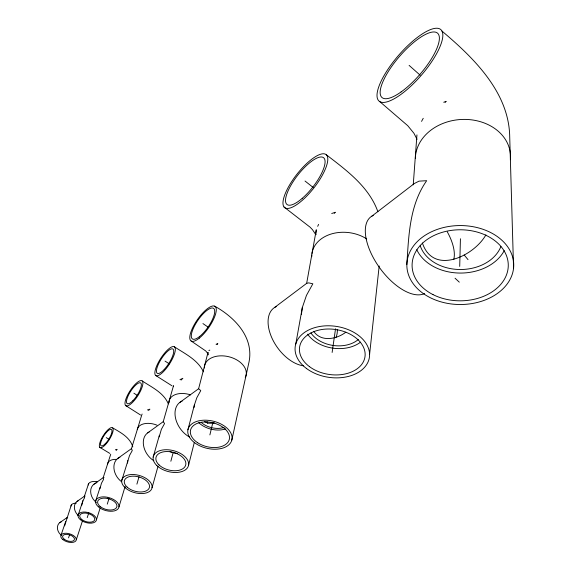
<?xml version="1.0" encoding="UTF-8"?>
<svg xmlns="http://www.w3.org/2000/svg" width="571" height="571" viewBox="0 0 571 571"><rect width="100%" height="100%" fill="white"/><g stroke="black" fill="none" stroke-linecap="round" stroke-linejoin="round"><path stroke-width="0.86" d="M459.712 266.4L460.426 238.764M141.494 415.824L131.487 448.613L132.279 450.533L129.546 455.472L121.723 480.596M406.845 264.63C408.715 235.873 409.4 205.225 426.68 180.7L419 181.15L414.396 183.491L371.921 216.102M413.24 184.833L416.944 134.884M315.777 234.66L316.284 229.77L306.663 283.352L274.508 307.541M369.601 354.313L379.18 265.979M64.616 525.862L71.304 505.014M81.717 505.371L82.923 500.746L84.601 497.726L84.415 496.249L85.129 496.099M99.954 488.719L101.452 483.23L103.579 479.39L103.194 477.67L110.731 454.231M127.547 463.067L127.833 460.597M159.181 436.915L161.379 429.306L164.562 423.561L163.249 421.662L173.191 386.803M194.054 407.487L194.347 405.103L196.838 397.709L200.771 390.593L198.615 388.737L208.022 352.357L208.051 354.648M301.424 314.271L302.33 307.512L306.463 295.378L312.851 283.794L308.683 282.873L306.663 283.352M332.129 352.457L335.534 328.775M295.785 343.956L302.33 307.512M231.833 440.048A22.555 13.932 13.4 0 0 201.92 420.335A22.555 13.932 13.4 0 0 196.017 443.731A22.555 13.932 13.4 0 0 231.833 440.048L249.063 361.793C253.945 337.118 234.581 317.198 214.682 306.17M209.878 434.916L212.89 422.369M188.523 465.372L194.347 442.311M187.916 429.777L194.347 405.103M170.85 461.24L173.277 452.182M152.064 487.684L157.996 466.343M153.171 457.107L159.38 435.273M136.897 484.144L139.031 476.806M118.975 506.855L125.135 486.385M107.269 504.122L108.811 499.175M96.435 519.788L100.196 507.89M95.564 501.388L100.132 487.191M87.227 517.64L88.776 512.879M76.314 539.702L82.602 520.488M78.027 515.492L82.923 500.746M84.237 496.799L88.584 483.701M68.534 537.882L69.648 534.549M61.083 535.027L65.679 521.537M66.836 518.14L67.678 517.44M142.115 414.039L141.629 415.331M317.669 226.337L318.618 224.403M421.562 121.38L423.232 118.297M485.914 234.867C473.909 256.158 433.211 275.75 422.404 243.003M181.064 380.108L182.856 378.316L179.972 379.615M334.235 213.39L335.363 212.255L331.708 213.511M445.109 102.43L446.201 101.331L443.717 102.252M148.546 410.492L149.916 409.157L147.446 409.949M216.93 344.606L217.865 343.671L216.059 344.213M180.072 402.241L198.615 388.737M147.711 432.861L163.249 421.662M117.947 458.313L131.487 448.613M93.972 484.179L103.194 477.67L104.015 477.549M77.085 501.381L84.415 496.249M59.791 522.615L67.035 517.619M345.805 332.222C336.712 339.238 321.102 342.322 313.722 331.344M208.879 350.487L209.814 350.116M214.425 422.797L212.826 423.261L208.358 423.204L204.518 421.691M99.704 447.279L109.775 453.395M106.235 437.614L109.168 439.413M112.758 427.964A11.72 3.612 -57.9 0 1 105.1 445.016A11.72 3.612 -57.9 0 1 100.917 439.97A11.72 3.612 -57.9 0 1 112.758 427.964C120.688 432.475 130.038 437.422 132.807 446.893M155.662 375.461L171.957 385.782M125.584 405.51L140.587 415.031M165.04 361.122L169.38 363.891M133.899 393.219L137.575 395.567M174.398 346.804A17.123 5.189 -57.2 0 1 164.162 370.893A17.123 5.189 -57.2 0 1 156.725 365.847A17.123 5.189 -57.2 0 1 174.398 346.804C184.947 353.784 197.759 359.723 203.454 371.828M142.2 380.943A14.853 4.604 -57 0 1 132.815 402.112A14.853 4.604 -57 0 1 126.798 396.759A14.853 4.604 -57 0 1 142.2 380.943C151.743 387.274 163.591 392.591 168.338 403.854M191.171 341.015L205.696 350.937L207.244 352.764L208.022 354.898M202.941 323.571L208.529 327.433M284.051 207.023L310.067 227.172L312.48 229.685L315.378 234.031M305.028 181.028L313.236 187.516M326.255 154.72A33.66 10.892 -52 0 1 301.98 200.599A33.66 10.892 -52 0 1 287.884 188.016A33.66 10.892 -52 0 1 326.255 154.72C346.469 170.279 368.98 186.674 377.909 211.77M379.779 101.617L407.751 125.699L413.911 133.243L417.066 139.31M409.107 65.379L420.192 75.208M441.99 31.105A47.243 15.11 -49.2 0 1 400.35 94.836A47.243 15.11 -49.2 0 1 387.438 70.062A47.243 15.11 -49.2 0 1 441.99 31.105C473.68 57.842 509.132 92.345 509.717 136.976L513.565 268.206A53.446 39.478 0 0 1 429.949 297.541A53.446 39.478 0 0 1 437.357 229.378A53.446 39.478 0 0 1 513.565 268.206M455.044 278.205L459.305 282.167M464.216 255.009L468.02 259.641M315.884 234.674L315.378 233.104L315.692 234.524M137.268 429.663A14.932 9.079 15.6 0 1 156.975 425.167M169.002 402.819A17.294 10.949 14.7 0 1 190.564 394.889M107.576 464.023A11.684 6.759 16.2 0 1 116.798 459.398M115.413 449.755A11.577 6.202 8.1 0 1 117.134 449.356L117.134 449.356A11.656 2.805 -52.1 0 1 116.177 450.448M204.411 368.002A21.291 14.118 13.5 0 1 228.493 356.661A21.291 14.118 13.5 0 1 245.259 377.559M311.759 256.729A34.167 25.681 7.3 0 1 311.787 255.051M311.959 253.381A34.167 25.681 7.3 0 1 332.543 233.625A34.167 25.681 7.3 0 1 366.682 238.906M415.367 158.317A47.621 38.385 -3.8 0 1 465.179 119.403A47.621 38.385 -3.8 0 1 510.388 159.723M424.61 293.515A46.908 23.175 53.9 0 1 377.338 264.444A46.908 23.175 53.9 0 1 373.27 215.41M447.286 231.819A38.614 18.051 53.8 0 1 453.724 259.534M500.881 246.529A41.769 31.583 -0.8 0 1 459.883 269.512A41.769 31.583 -0.8 0 1 420.213 245.694M504.236 250.64A46.743 35.345 -0.8 0 1 459.805 273.059A46.743 35.345 -0.8 0 1 416.751 249.655M303.458 365.804A34.239 20.349 54.4 0 1 271.982 338.146A34.239 20.349 54.4 0 1 276.535 306.484M337.318 329.817A26.987 15.46 54.3 0 1 335.791 337.704M358.31 339.524A28.215 19.892 8.1 0 1 310.917 332.929M360.529 342.165A32.233 22.726 8.1 0 1 307.612 334.178M207.059 421.591A18.9 13.112 55.5 0 1 207.344 423.361M189.608 437.079A21.384 14.839 55.5 0 1 175.483 417.915A21.384 14.839 55.5 0 1 182.128 401.135M224.082 427.429A17.059 10.749 13.4 0 1 201.327 422.497M225.574 428.928A19.628 12.362 13.4 0 1 198.801 422.668M153.82 460.74A17.358 12.619 55.9 0 1 143.528 445.394A17.358 12.619 55.9 0 1 149.138 432.04M177.631 453.445A15.117 9.15 14.6 0 1 170.094 451.682M109.125 498.676A9.857 5.517 16.1 0 1 107.512 498.126M96.399 502.501A11.691 9.143 57.1 0 1 90.653 491.538A11.691 9.143 57.1 0 1 96.121 483.13M121.637 481.767A14.967 11.32 56.4 0 1 113.929 468.17A14.967 11.32 56.4 0 1 119.91 457.278M88.155 484.993A9.25 5.182 16.5 0 1 97.67 481.831M77.97 515.206A9.25 7.394 57.7 0 1 78.206 500.746M70.961 506.07A7.837 4.254 16.8 0 1 76.286 503.172M61.482 535.255A7.83 6.409 58.8 0 1 57.421 527.861A7.83 6.409 58.8 0 1 61.283 521.851M173.277 386.353L173.47 385.86L173.277 386.353M132.979 400.614A12.334 3.819 -57 0 0 140.794 383.027A12.334 3.819 -57 0 0 128.011 396.124A12.334 3.819 -57 0 0 132.979 400.614M164.27 369.387A14.461 4.382 -57.2 0 0 172.942 349.031A14.461 4.382 -57.2 0 0 158.024 365.076A14.461 4.382 -57.2 0 0 164.27 369.387M105.285 443.731A9.671 2.983 -57.9 0 0 111.623 429.649A9.671 2.983 -57.9 0 0 101.852 439.542A9.671 2.983 -57.9 0 0 105.285 443.731M199.664 336.455A18.586 6.103 -55.3 0 0 214.403 309.411A18.586 6.103 -55.3 0 0 194.982 325.042A18.586 6.103 -55.3 0 0 199.664 336.455M199.272 338.139A21.034 6.909 -55.3 0 0 215.924 307.541A21.034 6.909 -55.3 0 0 193.926 325.284A21.034 6.909 -55.3 0 0 199.272 338.139M302.237 198.337A29.678 9.6 -52 0 0 323.736 157.846A29.678 9.6 -52 0 0 289.918 187.095A29.678 9.6 -52 0 0 302.237 198.337M401.049 91.967A42.511 13.597 -49.2 0 0 438.642 34.588A42.511 13.597 -49.2 0 0 389.615 69.476A42.511 13.597 -49.2 0 0 401.049 91.967M433.018 294.615A48.092 35.523 0 0 0 508.133 268.02A48.092 35.523 0 0 0 439.385 233.268A48.092 35.523 0 0 0 433.018 294.615M306.341 368.381A37.479 25.745 8.4 0 0 368.466 360.958A37.479 25.745 8.4 0 0 322.208 326.127A37.479 25.745 8.4 0 0 306.341 368.381M309.439 366.618A33.047 22.704 8.4 0 0 364.17 359.958A33.047 22.704 8.4 0 0 323.257 329.317A33.047 22.704 8.4 0 0 309.439 366.618M197.652 442.739A19.935 12.312 13.4 0 0 229.285 439.456A19.935 12.312 13.4 0 0 202.805 422.055A19.935 12.312 13.4 0 0 197.652 442.739M156.839 465.558A18.165 10.778 14.6 0 0 187.359 467.956A18.165 10.778 14.6 0 0 168.424 449.805A18.165 10.778 14.6 0 0 156.839 465.558M159.031 464.922A15.338 9.1 14.6 0 0 184.797 466.914A15.338 9.1 14.6 0 0 168.766 451.604A15.338 9.1 14.6 0 0 159.031 464.922M99.946 506.341A9.95 5.489 16 0 0 116.42 507.719A9.95 5.489 16 0 0 105.464 498.19A9.95 5.489 16 0 0 99.946 506.341M98.383 506.791A12.055 6.652 16 0 0 118.354 508.483A12.055 6.652 16 0 0 105.1 496.927A12.055 6.652 16 0 0 98.383 506.791M125.142 487.713A15.603 8.915 15.4 0 0 151.158 489.839A15.603 8.915 15.4 0 0 134.428 474.587A15.603 8.915 15.4 0 0 125.142 487.713M127.147 487.127A12.947 7.394 15.4 0 0 148.738 488.876A12.947 7.394 15.4 0 0 134.82 476.221A12.947 7.394 15.4 0 0 127.147 487.127M80.347 519.696A9.486 5.11 16.4 0 0 95.978 521.045A9.486 5.11 16.4 0 0 85.379 512.073A9.486 5.11 16.4 0 0 80.347 519.696M81.589 519.332A7.773 4.19 16.4 0 0 94.401 520.431A7.773 4.19 16.4 0 0 85.7 513.086A7.773 4.19 16.4 0 0 81.589 519.332M62.789 539.552A8.03 4.183 16.6 0 0 75.957 540.737A8.03 4.183 16.6 0 0 66.857 533.293A8.03 4.183 16.6 0 0 62.789 539.552M64.123 539.174A6.167 3.212 16.6 0 0 74.237 540.073A6.167 3.212 16.6 0 0 67.242 534.363A6.167 3.212 16.6 0 0 64.123 539.174"/></g></svg>
